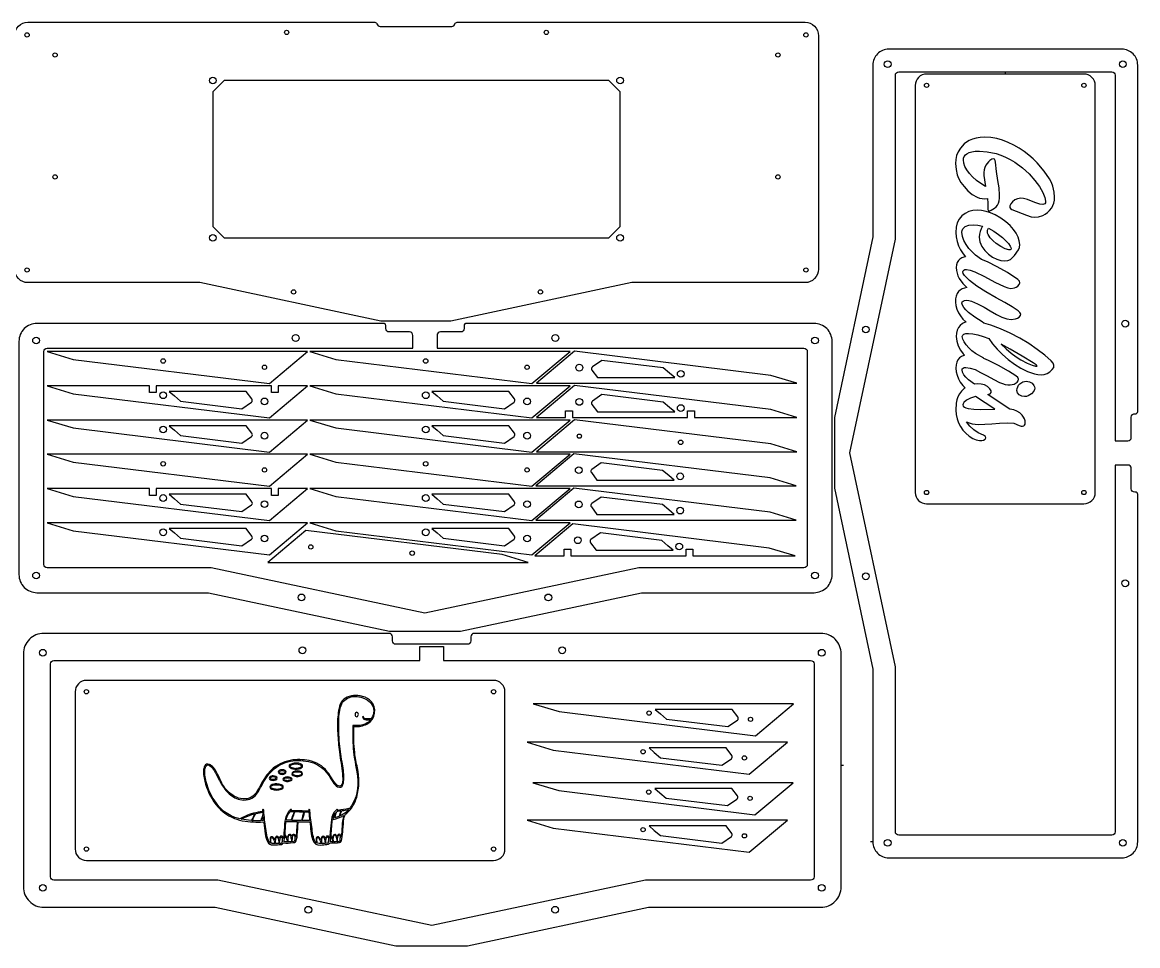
# Model space of a CAD drawing. Extents: x -1 to 854, y 166 to 576.
# Drawn here: x 359.7 to 853.9, y 166.5 to 575.6 of the extents above; entities that cross this region are included whole.
import ezdxf

# ---------------------------------------------------------------- set-up
doc = ezdxf.new("R2010")
doc.units = 0
doc.header["$MEASUREMENT"] = 0
doc.layers.get('0').update_dxf_attribs({"linetype": 'CONTINUOUS'})
doc.layers.add('Layer 1', color=7, linetype='CONTINUOUS')
doc.layers.add('LAYER_1', color=7, linetype='CONTINUOUS')

msp = doc.modelspace()

# ---------------------------------------------------------------- linework, layer by layer
at = {"linetype": 'Continuous'}
for p, q in [((795.18, 553.68), (795.18, 552.68)), ((449.15, 549.84), (444.15, 544.84)), ((624.55, 544.84), (619.55, 549.84)), ((619.55, 549.84), (619.55, 549.84)), ((449.15, 480.1), (444.15, 485.1)), ((619.55, 480.1), (624.55, 485.1)), ((624.55, 485.1), (624.55, 485.1)), ((736.51, 212.44), (735.51, 212.44))]:
    msp.add_line(p, q, dxfattribs=at)
at = {"color": 1, "linetype": 'Continuous'}
msp.add_line((722.48, 246.44), (723.48, 246.44), dxfattribs=at)
at = {"linetype": 'Continuous'}
for points in [[(356.24, 569.61, -0.414214), (362.24, 575.61), (366.74, 575.61), (514.82, 575.61), (515.85, 575.61, -0.336584), (516.81, 574.88, 0.336584), (518.26, 573.78), (527.26, 573.78), (540.96, 573.78), (549.96, 573.78, 0.336584), (551.4, 574.88, -0.336584), (552.37, 575.61), (553.39, 575.61), (706.48, 575.61, -0.414214), (712.48, 569.61), (712.48, 470.77), (712.48, 466.27, -0.414214), (706.48, 460.27), (701.98, 460.27), (629.78, 460.27), (549.63, 443.23), (534.11, 443.23), (518.58, 443.23), (438.43, 460.27), (366.74, 460.27), (362.24, 460.27, -0.414214), (356.24, 466.27)], [(853.85, 403.66), (853.85, 552.18), (853.85, 556.68, 0.414214), (846.85, 563.68), (842.35, 563.68), (748.01, 563.68), (743.51, 563.68, 0.414214), (736.51, 556.68), (736.51, 552.18), (736.51, 480.59), (719.48, 400.44), (719.48, 384.81), (719.48, 369.18), (736.51, 289.03), (736.51, 216.94), (736.51, 212.44, 0.414214), (743.51, 205.44), (748.01, 205.44), (846.85, 205.44, 0.414214), (853.85, 212.44), (853.85, 365.96)], [(843.85, 379.46), (843.85, 216.94, -0.414214), (842.35, 215.44), (748.01, 215.44, -0.414214), (746.51, 216.94), (746.51, 290.08), (726.38, 384.81), (746.51, 479.54), (746.51, 552.18, -0.414214), (748.01, 553.68), (842.35, 553.68, -0.414214), (843.85, 552.18), (843.85, 390.16)], [(519.26, 442.23), (370.74, 442.23), (366.24, 442.23, 0.414214), (358.24, 434.23), (358.24, 429.73), (358.24, 335.39), (358.24, 330.89, 0.414214), (366.24, 322.89), (370.74, 322.89), (442.22, 322.89), (522.37, 305.86), (538.11, 305.86), (553.84, 305.86), (633.99, 322.89), (705.98, 322.89), (710.48, 322.89, 0.414214), (718.48, 330.89), (718.48, 335.39), (718.48, 434.23, 0.414214), (710.48, 442.23), (556.96, 442.23)], [(532.76, 431.23), (532.76, 436.9, 0.414214), (531.26, 438.4), (522.26, 438.4, -0.414214), (520.76, 439.9), (520.76, 441.23, 0.414214), (519.76, 442.23), (519.26, 442.23)], [(556.96, 442.23), (556.46, 442.23, 0.414214), (555.46, 441.23), (555.46, 439.9, -0.414214), (553.96, 438.4), (544.96, 438.4, 0.414214), (543.46, 436.9), (543.46, 431.23)], [(543.46, 431.23), (705.98, 431.23, -0.414214), (707.48, 429.73), (707.48, 335.39, -0.414214), (705.98, 333.89), (632.84, 333.89), (538.11, 313.76), (443.38, 333.89), (370.74, 333.89, -0.414214), (369.24, 335.39), (369.24, 429.73, -0.414214), (370.74, 431.23), (532.76, 431.23)], [(843.85, 390.16), (849.53, 390.16, 0.414214), (851.03, 391.66), (851.03, 400.66, -0.453311), (852.72, 402.15, 0.453311), (853.85, 403.14), (853.85, 403.66)], [(853.85, 365.96), (853.85, 366.46, 0.414214), (852.85, 367.46), (852.53, 367.46, -0.414214), (851.03, 368.96), (851.03, 377.96, 0.414214), (849.53, 379.46), (843.85, 379.46)]]:
    msp.add_lwpolyline(points, format="xyb", dxfattribs=at)
for points in [[(619.55, 549.84), (449.15, 549.84)], [(444.15, 544.84), (444.15, 485.1)], [(624.55, 485.1), (624.55, 544.84)], [(449.15, 480.1), (619.55, 480.1)]]:
    msp.add_lwpolyline(points, dxfattribs=at)
for points in [[(755.32, 547.68), (755.32, 367.28, 0.414214), (760.32, 362.28), (830.05, 362.28, 0.414214), (835.05, 367.28), (835.05, 547.68, 0.414214), (830.05, 552.68), (760.32, 552.68, 0.414214)], [(612.31, 422.92, 0.422708), (612.08, 421.5), (614.57, 418.16), (648.77, 418.16), (646.43, 420.15), (643.67, 422.5), (616.47, 425.83)], [(461.23, 407.3, 0.422708), (461.45, 408.71), (458.97, 412.05), (424.77, 412.05), (427.11, 410.06), (429.86, 407.72), (457.06, 404.38)], [(577.57, 407.3, 0.422708), (577.79, 408.71), (575.31, 412.05), (541.11, 412.05), (543.45, 410.06), (546.2, 407.72), (573.4, 404.38)], [(612.31, 407.74, 0.422708), (612.08, 406.32), (614.57, 402.98), (648.77, 402.98), (646.43, 404.97), (643.67, 407.32), (616.47, 410.66)], [(461.23, 392.12, 0.422708), (461.45, 393.54), (458.97, 396.87), (424.77, 396.87), (427.11, 394.88), (429.86, 392.54), (457.06, 389.2)], [(577.57, 392.12, 0.422708), (577.79, 393.54), (575.31, 396.87), (541.11, 396.87), (543.45, 394.88), (546.2, 392.54), (573.4, 389.2)], [(612.05, 377.51, 0.422708), (611.82, 376.1), (614.31, 372.76), (648.51, 372.76), (646.17, 374.75), (643.41, 377.09), (616.22, 380.43)], [(461.23, 361.76, 0.422708), (461.45, 363.18), (458.97, 366.52), (424.77, 366.52), (427.11, 364.53), (429.86, 362.18), (457.06, 358.84)], [(577.57, 361.76, 0.422708), (577.79, 363.18), (575.31, 366.52), (541.11, 366.52), (543.45, 364.53), (546.2, 362.18), (573.4, 358.84)], [(612.05, 362.34, 0.422708), (611.82, 360.92), (614.31, 357.58), (648.51, 357.58), (646.17, 359.57), (643.41, 361.91), (616.22, 365.25)], [(461.23, 346.58, 0.422708), (461.45, 348), (458.97, 351.34), (424.77, 351.34), (427.11, 349.35), (429.86, 347.01), (457.06, 343.67)], [(577.57, 346.58, 0.422708), (577.79, 348), (575.31, 351.34), (541.11, 351.34), (543.45, 349.35), (546.2, 347.01), (573.4, 343.67)], [(611.64, 346.43, 0.422708), (611.42, 345.02), (613.9, 341.68), (648.1, 341.68), (645.76, 343.67), (643.01, 346.01), (615.81, 349.35)], [(558.46, 303.36), (558.46, 301.53, -0.414214), (556.96, 300.03), (525.26, 300.03, -0.414214), (523.76, 301.53), (523.76, 303.36, 0.414214), (522.26, 304.86), (373.74, 304.86), (369.24, 304.86, 0.414214), (360.24, 295.86), (360.24, 291.36), (360.24, 197.02), (360.24, 192.52, 0.414214), (369.24, 183.52), (373.74, 183.52), (445.12, 183.52), (525.27, 166.48), (541.11, 166.48), (556.95, 166.48), (637.1, 183.52), (708.98, 183.52), (713.48, 183.52, 0.414214), (722.48, 192.52), (722.48, 197.02), (722.48, 295.86, 0.414214), (713.48, 304.86), (559.96, 304.86, 0.414214)], [(535.83, 292.86), (535.83, 299.03), (546.38, 299.03), (546.38, 292.86), (546.46, 292.86), (708.98, 292.86, -0.414214), (710.48, 291.36), (710.48, 197.02, -0.414214), (708.98, 195.52), (635.84, 195.52), (541.11, 175.38), (446.38, 195.52), (373.74, 195.52, -0.414214), (372.24, 197.02), (372.24, 291.36, -0.414214), (373.74, 292.86), (535.76, 292.86)], [(388.14, 204.28), (568.54, 204.28, 0.414214), (573.54, 209.28), (573.54, 279.01, 0.414214), (568.54, 284.01), (388.14, 284.01, 0.414214), (383.14, 279.01), (383.14, 209.28, 0.414214)], [(676.52, 266.44, 0.422708), (676.75, 267.86), (674.27, 271.2), (640.07, 271.2), (642.41, 269.21), (645.16, 266.87), (672.36, 263.53)], [(673.84, 249.34, 0.422708), (674.07, 250.76), (671.58, 254.1), (637.38, 254.1), (639.72, 252.11), (642.48, 249.77), (669.67, 246.43)], [(676.34, 231.44, 0.422708), (676.57, 232.86), (674.08, 236.2), (639.88, 236.2), (642.22, 234.21), (644.98, 231.87), (672.17, 228.53)], [(673.84, 214.82, 0.422708), (674.07, 216.24), (671.58, 219.58), (637.38, 219.58), (639.72, 217.59), (642.48, 215.25), (669.67, 211.91)]]:
    msp.add_lwpolyline(points, format="xyb", close=True, dxfattribs=at)
for points in [[(469.18, 415.55), (486.08, 429.73), (370.74, 429.73), (382.25, 426.23)], [(585.52, 415.55), (602.42, 429.73), (487.08, 429.73), (498.59, 426.23)], [(604.35, 429.84), (587.46, 415.66), (702.8, 415.66), (691.29, 419.17)], [(419.05, 411.55), (416.05, 411.55), (416.05, 414.55), (370.74, 414.55), (382.25, 411.05), (469.18, 400.37), (486.08, 414.55), (473.1, 414.55), (473.1, 411.55), (470.1, 411.55), (470.1, 414.55), (419.05, 414.55)], [(585.52, 400.37), (602.42, 414.55), (487.08, 414.55), (498.59, 411.05)], [(654.48, 403.48), (657.48, 403.48), (657.48, 400.48), (702.8, 400.48), (691.29, 403.99), (604.35, 414.66), (587.46, 400.48), (600.43, 400.48), (600.43, 403.48), (603.43, 403.48), (603.43, 400.48), (654.48, 400.48)], [(469.18, 385.2), (486.08, 399.37), (370.74, 399.37), (382.25, 395.87)], [(585.52, 385.2), (602.42, 399.37), (487.08, 399.37), (498.59, 395.87)], [(604.35, 399.48), (587.46, 385.3), (702.8, 385.3), (691.29, 388.81)], [(469.18, 370.02), (486.08, 384.2), (370.74, 384.2), (382.25, 380.69)], [(585.52, 370.02), (602.42, 384.2), (487.08, 384.2), (498.59, 380.69)], [(604.09, 384.44), (587.2, 370.26), (702.54, 370.26), (691.03, 373.76)], [(419.05, 366.02), (416.05, 366.02), (416.05, 369.02), (370.74, 369.02), (382.25, 365.51), (469.18, 354.84), (486.08, 369.02), (473.1, 369.02), (473.1, 366.02), (470.1, 366.02), (470.1, 369.02), (419.05, 369.02)], [(585.52, 354.84), (602.42, 369.02), (487.08, 369.02), (498.59, 365.51)], [(604.09, 369.26), (587.2, 355.08), (702.54, 355.08), (691.03, 358.58)], [(469.18, 339.66), (486.08, 353.84), (370.74, 353.84), (382.25, 350.33)], [(585.52, 339.66), (602.42, 353.84), (487.08, 353.84), (498.59, 350.33)], [(653.82, 342.18), (656.82, 342.18), (656.82, 339.18), (702.13, 339.18), (690.62, 342.68), (603.69, 353.36), (586.79, 339.18), (599.77, 339.18), (599.77, 342.18), (602.77, 342.18), (602.77, 339.18), (653.82, 339.18)], [(485.4, 350.42), (468.51, 336.25), (583.85, 336.25), (572.34, 339.75)], [(684.48, 259.52), (701.38, 273.7), (586.04, 273.7), (597.54, 270.2)], [(681.8, 242.42), (698.69, 256.6), (583.35, 256.6), (594.86, 253.1)], [(684.3, 224.52), (701.19, 238.7), (585.85, 238.7), (597.36, 235.2)], [(681.8, 207.9), (698.69, 222.08), (583.35, 222.08), (594.86, 218.57)]]:
    msp.add_lwpolyline(points, close=True, dxfattribs=at)
for centre, radius in [((361.84, 570.01), 0.95), ((476.84, 571.11), 0.95), ((591.88, 571.11), 0.95), ((706.88, 570.01), 0.95), ((374.24, 561.13), 0.95), ((694.48, 561.13), 0.95), ((743.11, 557.08), 1.5), ((847.26, 557.08), 1.5), ((444.15, 549.84), 1.5), ((624.55, 549.84), 1.5), ((760.32, 547.68), 0.95), ((830.05, 547.68), 0.95), ((374.24, 507.08), 0.95), ((694.48, 507.08), 0.95), ((444.15, 480.1), 1.5), ((624.55, 480.1), 1.5), ((361.84, 465.87), 0.95), ((706.88, 465.87), 0.95), ((479.94, 456.15), 0.95), ((589.27, 456.15), 0.95), ((733.4, 439.48), 1.5), ((848.35, 442.08), 1.5), ((365.84, 434.63), 1.5), ((480.84, 435.73), 1.5), ((595.88, 435.73), 1.5), ((710.88, 434.63), 1.5), ((422.12, 425.55), 1), ((538.46, 425.55), 1), ((467.03, 422.8), 0.95), ((583.37, 422.8), 0.95), ((606.5, 422.59), 1.5), ((651.42, 419.85), 1.5), ((422.12, 410.37), 1.5), ((538.46, 410.37), 1.5), ((467.03, 407.62), 1.5), ((583.37, 407.62), 1.5), ((606.5, 407.42), 1.5), ((651.42, 404.67), 1.5), ((422.12, 395.19), 1.5), ((538.46, 395.19), 1.5), ((467.03, 392.44), 1.5), ((583.37, 392.44), 1.5), ((606.5, 392.24), 0.95), ((651.42, 389.49), 1), ((422.12, 380.01), 1), ((538.46, 380.01), 1), ((467.03, 377.26), 0.95), ((583.37, 377.26), 0.95), ((606.24, 377.19), 1.5), ((651.16, 374.44), 1.5), ((422.12, 364.83), 1.5), ((538.46, 364.83), 1.5), ((760.32, 367.28), 0.95), ((830.05, 367.28), 0.95), ((467.03, 362.09), 1.5), ((583.37, 362.09), 1.5), ((606.24, 362.01), 1.5), ((651.16, 359.26), 1.5), ((422.12, 349.65), 1.5), ((538.46, 349.65), 1.5), ((467.03, 346.91), 1.5), ((583.37, 346.91), 1.5), ((605.84, 346.11), 1.5), ((487.55, 343.18), 0.95), ((532.47, 340.43), 1), ((650.75, 343.36), 1.5), ((365.84, 330.49), 1.5), ((710.88, 330.49), 1.5), ((733.4, 330.15), 1.5), ((848.35, 327.04), 1.5), ((483.44, 320.78), 1.5), ((592.77, 320.78), 1.5), ((368.84, 296.26), 1.5), ((483.84, 297.36), 1.5), ((598.88, 297.36), 1.5), ((713.88, 296.26), 1.5), ((388.14, 279.01), 0.95), ((568.54, 279.01), 0.95), ((637.42, 269.52), 0.95), ((682.33, 266.77), 0.95), ((634.73, 252.42), 0.95), ((679.65, 249.67), 0.95), ((637.23, 234.52), 0.95), ((682.15, 231.77), 0.95), ((634.73, 217.89), 0.95), ((679.65, 215.15), 0.95), ((743.11, 212.04), 1.5), ((847.26, 212.04), 1.5), ((388.14, 209.28), 0.95), ((568.54, 209.28), 0.95), ((368.84, 192.11), 1.5), ((713.88, 192.11), 1.5), ((486.44, 182.4), 1.5), ((595.77, 182.4), 1.5)]:
    msp.add_circle(centre, radius, dxfattribs=at)
for points, knots in [([(508.38, 277.34), (509.08, 277.2), (509.79, 277.09), (510.48, 276.9), (512, 276.49), (513.33, 275.74), (514.4, 274.54), (516.52, 272.15), (516.72, 266.94), (512.4, 264.68), (510.69, 263.79), (508.87, 263.47), (506.96, 263.61), (506.87, 263.62), (506.77, 263.62), (506.62, 263.63), (506.6, 263.29), (506.56, 262.96), (506.55, 262.63), (506.49, 259.1), (506.55, 255.56), (506.98, 252.05), (507.26, 249.78), (507.73, 247.53), (508.18, 245.29), (509.05, 240.91), (509.13, 236.57), (507.86, 232.26), (507.06, 229.52), (505.76, 227.04), (503.48, 225.24), (502.62, 224.56), (502.34, 223.7), (502.22, 222.75), (502.03, 221.13), (501.94, 219.5), (501.79, 217.87), (501.66, 216.52), (501.58, 215.15), (501.33, 213.81), (501.05, 212.32), (500.71, 212.16), (499.43, 212.08), (498.29, 212.01), (497.15, 212), (496.02, 211.95), (495.92, 211.95), (495.8, 211.89), (495.74, 211.82), (495.48, 211.45), (495.09, 211.35), (494.68, 211.31), (493.73, 211.22), (492.78, 211.13), (491.82, 211.07), (490.14, 210.95), (489.22, 211.56), (488.51, 213.23), (487.96, 214.52), (487.75, 215.89), (487.59, 217.27), (487.42, 218.62), (487.26, 219.98), (487.1, 221.36), (486.69, 221.36), (486.31, 221.36), (485.94, 221.36), (484.74, 221.37), (483.54, 221.36), (482.34, 221.39), (482.01, 221.39), (481.92, 221.29), (481.9, 220.96), (481.81, 219.17), (481.7, 217.39), (481.56, 215.61), (481.51, 214.94), (481.38, 214.27), (481.23, 213.61), (481, 212.54), (480.7, 212.25), (479.63, 212.13), (478.25, 211.97), (476.86, 211.72), (475.43, 212.04), (475.03, 211.18), (474.18, 211.32), (473.46, 211.25), (472.51, 211.16), (471.55, 211.15), (470.6, 211.13), (469.64, 211.12), (468.96, 211.6), (468.47, 212.41), (467.79, 213.54), (467.48, 214.79), (467.3, 216.07), (467.06, 217.71), (466.88, 219.36), (466.7, 221), (466.66, 221.33), (466.47, 221.29), (466.26, 221.29), (464.87, 221.29), (463.47, 221.24), (462.08, 221.3), (458.78, 221.44), (455.56, 221.96), (452.53, 223.37), (448.75, 225.15), (445.92, 227.96), (443.78, 231.49), (441.76, 234.81), (440.64, 238.45), (440.07, 242.26), (440.03, 242.48), (440, 242.7), (439.96, 242.92), (439.96, 243.37), (439.96, 243.82), (439.96, 244.27), (440.02, 244.53), (440.06, 244.8), (440.14, 245.05), (440.24, 245.38), (440.34, 245.72), (440.5, 246.03), (440.95, 246.88), (441.69, 247.15), (442.6, 246.83), (443.37, 246.56), (443.94, 246.02), (444.44, 245.39), (445.62, 243.88), (446.41, 242.16), (447.23, 240.44), (448.03, 238.75), (448.85, 237.06), (450.11, 235.65), (451.84, 233.71), (453.86, 232.17), (456.47, 231.65), (459.25, 231.1), (461.64, 231.85), (463.28, 234.25), (464.26, 235.68), (465.06, 237.25), (465.92, 238.77), (467.26, 241.13), (468.78, 243.35), (470.92, 245.09), (473.44, 247.13), (476.32, 248.34), (479.54, 248.76), (482.33, 249.13), (485.1, 248.95), (487.83, 248.23), (491.15, 247.35), (493.68, 245.36), (495.61, 242.57), (496.35, 241.49), (497.02, 240.36), (497.75, 239.28), (498.09, 238.77), (498.47, 238.27), (498.89, 237.83), (499.13, 237.59), (499.47, 237.42), (499.79, 237.29), (500.43, 237.03), (500.99, 237.23), (501.26, 237.86), (501.47, 238.37), (501.68, 238.94), (501.68, 239.48), (501.68, 240.91), (501.67, 242.35), (501.48, 243.77), (501.05, 246.99), (500.44, 250.18), (500.05, 253.41), (499.72, 256.17), (499.58, 258.96), (499.4, 261.74), (499.24, 264.1), (499.34, 266.47), (499.61, 268.82), (499.75, 270.08), (499.95, 271.33), (500.28, 272.55), (500.99, 275.23), (502.86, 276.67), (505.53, 277.16), (505.86, 277.22), (506.19, 277.28), (506.52, 277.34), (507.14, 277.34), (507.76, 277.34), (508.38, 277.34)], [0, 0, 0, 0, 1, 1, 1, 2, 2, 2, 3, 3, 3, 4, 4, 4, 5, 5, 5, 6, 6, 6, 7, 7, 7, 8, 8, 8, 9, 9, 9, 10, 10, 10, 11, 11, 11, 12, 12, 12, 13, 13, 13, 14, 14, 14, 15, 15, 15, 16, 16, 16, 17, 17, 17, 18, 18, 18, 19, 19, 19, 20, 20, 20, 21, 21, 21, 22, 22, 22, 23, 23, 23, 24, 24, 24, 25, 25, 25, 26, 26, 26, 27, 27, 27, 28, 28, 28, 29, 29, 29, 30, 30, 30, 31, 31, 31, 32, 32, 32, 33, 33, 33, 34, 34, 34, 35, 35, 35, 36, 36, 36, 37, 37, 37, 38, 38, 38, 39, 39, 39, 40, 40, 40, 41, 41, 41, 42, 42, 42, 43, 43, 43, 44, 44, 44, 45, 45, 45, 46, 46, 46, 47, 47, 47, 48, 48, 48, 49, 49, 49, 50, 50, 50, 51, 51, 51, 52, 52, 52, 53, 53, 53, 54, 54, 54, 55, 55, 55, 56, 56, 56, 57, 57, 57, 58, 58, 58, 59, 59, 59, 60, 60, 60, 61, 61, 61, 62, 62, 62, 63, 63, 63, 64, 64, 64, 65, 65, 65, 66, 66, 66, 66]), ([(514.03, 266.56), (513.33, 266.56), (512.72, 266.55), (512.1, 266.56), (511.31, 266.57), (510.64, 267.06), (510.51, 267.75), (510.48, 267.87), (510.57, 268.01), (510.61, 268.14), (510.71, 268.05), (510.85, 267.98), (510.9, 267.87), (511.13, 267.26), (511.48, 266.98), (512.13, 266.98), (512.79, 266.98), (513.46, 266.99), (514.12, 267.02), (514.24, 267.02), (514.42, 267.11), (514.48, 267.22), (515.7, 269.22), (515.79, 271.9), (514.24, 273.83), (513.27, 275.03), (512.01, 275.85), (510.56, 276.36), (508.29, 277.17), (506.03, 277.18), (503.84, 276.1), (501.94, 275.16), (501, 273.48), (500.52, 271.51), (499.97, 269.23), (499.88, 266.9), (499.89, 264.58), (499.9, 262.11), (500.03, 259.63), (500.17, 257.16), (500.35, 254.07), (500.86, 251.01), (501.4, 247.96), (501.83, 245.5), (502.28, 243.02), (502.2, 240.5), (502.17, 239.63), (502.04, 238.73), (501.79, 237.9), (501.41, 236.66), (500.53, 236.36), (499.37, 236.93), (498.43, 237.39), (497.83, 238.18), (497.28, 239.03), (496.53, 240.21), (495.85, 241.43), (495.03, 242.55), (493.4, 244.79), (491.36, 246.55), (488.69, 247.46), (485.75, 248.46), (482.73, 248.74), (479.65, 248.35), (476.56, 247.96), (473.79, 246.83), (471.38, 244.84), (469.2, 243.03), (467.58, 240.78), (466.26, 238.29), (465.42, 236.72), (464.66, 235.09), (463.53, 233.69), (461.83, 231.55), (459.59, 230.73), (456.92, 231.07), (454.75, 231.34), (452.93, 232.39), (451.32, 233.81), (449.48, 235.44), (448.24, 237.49), (447.1, 239.62), (446.3, 241.12), (445.51, 242.64), (444.67, 244.11), (444.16, 244.99), (443.54, 245.8), (442.66, 246.36), (442, 246.77), (441.44, 246.63), (441.06, 245.95), (440.92, 245.7), (440.81, 245.42), (440.73, 245.14), (440.44, 244.11), (440.52, 243.07), (440.66, 242.03), (441.18, 238.07), (442.51, 234.4), (444.67, 231.04), (447.31, 226.93), (450.87, 224.05), (455.63, 222.77), (455.87, 222.71), (456.2, 222.75), (456.42, 222.87), (458.89, 224.12), (461.43, 225.15), (464.17, 225.62), (464.84, 225.73), (465.5, 225.81), (466.17, 225.9), (466.17, 226.16), (466.15, 226.4), (466.17, 226.64), (466.18, 226.73), (466.26, 226.89), (466.31, 226.89), (466.41, 226.89), (466.55, 226.83), (466.61, 226.75), (466.67, 226.68), (466.67, 226.54), (466.68, 226.43), (466.73, 225.72), (466.76, 225), (466.85, 224.29), (467.18, 221.65), (467.49, 219.02), (467.89, 216.4), (468.06, 215.27), (468.42, 214.17), (468.74, 213.07), (468.87, 212.62), (469.14, 212.21), (469.64, 211.95), (469.59, 212.18), (469.54, 212.34), (469.53, 212.5), (469.51, 213.03), (469.43, 213.57), (469.51, 214.09), (469.63, 214.8), (470.34, 214.98), (470.84, 214.46), (471.03, 214.26), (471.17, 214.01), (471.32, 213.77), (471.4, 213.65), (471.45, 213.52), (471.52, 213.38), (471.64, 213.77), (471.69, 214.15), (471.86, 214.46), (471.99, 214.69), (472.28, 214.96), (472.51, 214.96), (472.76, 214.96), (473.04, 214.72), (473.26, 214.53), (473.39, 214.43), (473.42, 214.22), (473.52, 214.02), (473.74, 214.47), (473.83, 215.04), (474.47, 215.04), (475.13, 215.04), (475.18, 214.46), (475.37, 214.01), (475.49, 214.81), (475.59, 215.59), (475.65, 216.38), (475.81, 218.15), (475.89, 219.94), (476.1, 221.71), (476.27, 223.16), (476.71, 224.54), (477.59, 225.73), (477.87, 226.12), (478.21, 226.46), (478.55, 226.8), (478.62, 226.87), (478.81, 226.81), (478.95, 226.81), (478.95, 226.69), (478.95, 226.57), (478.93, 226.45), (478.93, 226.4), (478.89, 226.36), (478.84, 226.28), (481.47, 226.22), (484.05, 226.16), (486.66, 226.1), (486.64, 226.31), (486.61, 226.46), (486.63, 226.61), (486.64, 226.72), (486.73, 226.81), (486.78, 226.91), (486.88, 226.84), (487.01, 226.79), (487.08, 226.7), (487.14, 226.63), (487.13, 226.51), (487.14, 226.41), (487.2, 225.66), (487.22, 224.9), (487.32, 224.14), (487.64, 221.54), (487.96, 218.93), (488.36, 216.34), (488.52, 215.24), (488.88, 214.16), (489.19, 213.09), (489.32, 212.63), (489.59, 212.23), (490.08, 211.94), (490.05, 212.15), (490, 212.3), (490, 212.44), (489.98, 213), (489.89, 213.57), (489.97, 214.11), (490.08, 214.8), (490.79, 214.98), (491.29, 214.48), (491.46, 214.3), (491.59, 214.08), (491.72, 213.86), (491.82, 213.72), (491.89, 213.56), (491.99, 213.36), (492.09, 213.74), (492.14, 214.07), (492.26, 214.38), (492.38, 214.71), (492.59, 214.98), (492.98, 214.99), (493.37, 215), (493.61, 214.77), (493.77, 214.45), (493.84, 214.32), (493.9, 214.18), (493.98, 214.01), (494.19, 214.48), (494.28, 215.04), (494.93, 215.04), (495.56, 215.03), (495.64, 214.49), (495.84, 214.04), (495.97, 215), (496.04, 215.94), (496.13, 216.87), (496.29, 218.66), (496.4, 220.46), (496.66, 222.24), (496.9, 223.89), (497.55, 225.4), (498.78, 226.59), (499.24, 227.04), (499.34, 227.03), (499.61, 226.42), (501.22, 226.68), (502.84, 226.93), (504.46, 227.2), (504.63, 227.23), (504.83, 227.36), (504.93, 227.5), (505.28, 227.99), (505.63, 228.49), (505.92, 229.01), (508.42, 233.57), (508.95, 238.43), (507.99, 243.46), (507.23, 247.38), (506.38, 251.29), (506.25, 255.3), (506.16, 258.08), (506.15, 260.87), (506.12, 263.66), (506.11, 264.12), (506.19, 264.14), (506.66, 264.1), (508.47, 263.93), (510.26, 264.05), (511.94, 264.84), (512.75, 265.22), (513.44, 265.76), (514.03, 266.56)], [0, 0, 0, 0, 1, 1, 1, 2, 2, 2, 3, 3, 3, 4, 4, 4, 5, 5, 5, 6, 6, 6, 7, 7, 7, 8, 8, 8, 9, 9, 9, 10, 10, 10, 11, 11, 11, 12, 12, 12, 13, 13, 13, 14, 14, 14, 15, 15, 15, 16, 16, 16, 17, 17, 17, 18, 18, 18, 19, 19, 19, 20, 20, 20, 21, 21, 21, 22, 22, 22, 23, 23, 23, 24, 24, 24, 25, 25, 25, 26, 26, 26, 27, 27, 27, 28, 28, 28, 29, 29, 29, 30, 30, 30, 31, 31, 31, 32, 32, 32, 33, 33, 33, 34, 34, 34, 35, 35, 35, 36, 36, 36, 37, 37, 37, 38, 38, 38, 39, 39, 39, 40, 40, 40, 41, 41, 41, 42, 42, 42, 43, 43, 43, 44, 44, 44, 45, 45, 45, 46, 46, 46, 47, 47, 47, 48, 48, 48, 49, 49, 49, 50, 50, 50, 51, 51, 51, 52, 52, 52, 53, 53, 53, 54, 54, 54, 55, 55, 55, 56, 56, 56, 57, 57, 57, 58, 58, 58, 59, 59, 59, 60, 60, 60, 61, 61, 61, 62, 62, 62, 63, 63, 63, 64, 64, 64, 65, 65, 65, 66, 66, 66, 67, 67, 67, 68, 68, 68, 69, 69, 69, 70, 70, 70, 71, 71, 71, 72, 72, 72, 73, 73, 73, 74, 74, 74, 75, 75, 75, 76, 76, 76, 77, 77, 77, 78, 78, 78, 79, 79, 79, 80, 80, 80, 81, 81, 81, 82, 82, 82, 83, 83, 83, 84, 84, 84, 85, 85, 85, 86, 86, 86, 87, 87, 87, 88, 88, 88, 89, 89, 89, 90, 90, 90, 91, 91, 91, 92, 92, 92, 93, 93, 93, 94, 94, 94, 95, 95, 95, 96, 96, 96, 96]), ([(508.63, 268.94), (508.64, 268.42), (508.3, 267.96), (507.9, 267.95), (507.5, 267.94), (507.14, 268.38), (507.13, 268.9), (507.12, 269.41), (507.47, 269.88), (507.87, 269.89), (508.26, 269.91), (508.62, 269.46), (508.63, 268.94)], [0, 0, 0, 0, 1, 1, 1, 2, 2, 2, 3, 3, 3, 4, 4, 4, 4]), ([(480.97, 244.6), (480.29, 244.73), (479.67, 244.82), (479.06, 244.97), (478.81, 245.03), (478.57, 245.18), (478.35, 245.33), (477.78, 245.74), (477.76, 246.4), (478.37, 246.74), (478.9, 247.04), (479.51, 247.23), (480.1, 247.34), (481.05, 247.51), (482.01, 247.42), (482.92, 247.06), (483.4, 246.88), (483.91, 246.64), (483.9, 246.04), (483.9, 245.44), (483.4, 245.17), (482.91, 245.02), (482.27, 244.84), (481.6, 244.73), (480.97, 244.6)], [0, 0, 0, 0, 1, 1, 1, 2, 2, 2, 3, 3, 3, 4, 4, 4, 5, 5, 5, 6, 6, 6, 7, 7, 7, 8, 8, 8, 8]), ([(480.87, 244.91), (480.88, 244.95), (480.89, 244.99), (480.9, 245.03), (481.64, 245.02), (482.37, 245.1), (483.03, 245.46), (483.25, 245.59), (483.51, 245.84), (483.53, 246.06), (483.54, 246.23), (483.26, 246.52), (483.04, 246.61), (481.64, 247.24), (480.21, 247.24), (478.8, 246.61), (478.58, 246.51), (478.3, 246.23), (478.32, 246.05), (478.34, 245.84), (478.6, 245.55), (478.82, 245.47), (479.49, 245.24), (480.19, 245.09), (480.87, 244.91)], [0, 0, 0, 0, 1, 1, 1, 2, 2, 2, 3, 3, 3, 4, 4, 4, 5, 5, 5, 6, 6, 6, 7, 7, 7, 8, 8, 8, 8]), ([(474.86, 242.33), (474.41, 242.47), (473.95, 242.55), (473.57, 242.76), (472.95, 243.08), (472.97, 243.72), (473.55, 244.1), (474.23, 244.54), (475.54, 244.53), (476.21, 244.07), (476.74, 243.71), (476.75, 243.08), (476.18, 242.77), (475.78, 242.56), (475.32, 242.48), (474.86, 242.33)], [0, 0, 0, 0, 1, 1, 1, 2, 2, 2, 3, 3, 3, 4, 4, 4, 5, 5, 5, 5]), ([(474.87, 244.16), (474.47, 244.03), (474.07, 243.95), (473.71, 243.77), (473.36, 243.59), (473.38, 243.31), (473.7, 243.07), (474.24, 242.66), (475.49, 242.67), (476.02, 243.08), (476.33, 243.32), (476.35, 243.6), (476, 243.77), (475.65, 243.95), (475.27, 244.03), (474.87, 244.16)], [0, 0, 0, 0, 1, 1, 1, 2, 2, 2, 3, 3, 3, 4, 4, 4, 5, 5, 5, 5]), ([(481.54, 241.33), (480.91, 241.52), (480.29, 241.62), (479.75, 241.89), (478.99, 242.27), (478.98, 243.07), (479.73, 243.47), (480.93, 244.1), (482.17, 244.1), (483.37, 243.46), (484.09, 243.06), (484.09, 242.27), (483.35, 241.9), (482.8, 241.63), (482.16, 241.52), (481.54, 241.33)], [0, 0, 0, 0, 1, 1, 1, 2, 2, 2, 3, 3, 3, 4, 4, 4, 5, 5, 5, 5]), ([(481.55, 241.68), (482.12, 241.86), (482.7, 241.98), (483.21, 242.23), (483.67, 242.45), (483.64, 242.85), (483.22, 243.15), (482.43, 243.69), (480.69, 243.7), (479.88, 243.15), (479.42, 242.85), (479.4, 242.45), (479.89, 242.22), (480.39, 241.97), (480.96, 241.86), (481.55, 241.68)], [0, 0, 0, 0, 1, 1, 1, 2, 2, 2, 3, 3, 3, 4, 4, 4, 5, 5, 5, 5]), ([(470.83, 241.81), (471.27, 241.67), (471.7, 241.6), (472.06, 241.42), (472.74, 241.07), (472.74, 240.37), (472.07, 240.02), (471.24, 239.59), (470.38, 239.59), (469.56, 240.03), (468.92, 240.36), (468.9, 241.04), (469.53, 241.38), (469.92, 241.59), (470.39, 241.67), (470.83, 241.81)], [0, 0, 0, 0, 1, 1, 1, 2, 2, 2, 3, 3, 3, 4, 4, 4, 5, 5, 5, 5]), ([(472.44, 238.23), (473.14, 238.07), (473.84, 237.95), (474.52, 237.73), (474.95, 237.6), (475.36, 237.31), (475.37, 236.79), (475.37, 236.25), (474.96, 235.98), (474.51, 235.81), (473.1, 235.26), (471.68, 235.26), (470.27, 235.8), (470.13, 235.86), (469.99, 235.93), (469.86, 236.02), (469.24, 236.45), (469.24, 237.11), (469.87, 237.53), (470.64, 238.04), (471.53, 238.12), (472.44, 238.23)], [0, 0, 0, 0, 1, 1, 1, 2, 2, 2, 3, 3, 3, 4, 4, 4, 5, 5, 5, 6, 6, 6, 7, 7, 7, 7]), ([(470.81, 241.45), (470.42, 241.32), (470.02, 241.24), (469.67, 241.06), (469.33, 240.88), (469.36, 240.59), (469.67, 240.36), (470.23, 239.96), (471.41, 239.96), (471.96, 240.35), (472.29, 240.59), (472.31, 240.89), (471.95, 241.08), (471.6, 241.25), (471.21, 241.33), (470.81, 241.45)], [0, 0, 0, 0, 1, 1, 1, 2, 2, 2, 3, 3, 3, 4, 4, 4, 5, 5, 5, 5]), ([(472.39, 237.78), (471.62, 237.79), (470.86, 237.7), (470.19, 237.32), (469.58, 236.97), (469.57, 236.52), (470.21, 236.24), (470.75, 236.01), (471.35, 235.85), (471.94, 235.78), (472.84, 235.68), (473.74, 235.78), (474.56, 236.23), (475.19, 236.57), (475.18, 236.99), (474.55, 237.34), (473.88, 237.7), (473.14, 237.79), (472.39, 237.78)], [0, 0, 0, 0, 1, 1, 1, 2, 2, 2, 3, 3, 3, 4, 4, 4, 5, 5, 5, 6, 6, 6, 6]), ([(477.18, 239.16), (476.61, 239.31), (476.07, 239.39), (475.57, 239.6), (475.35, 239.69), (475.1, 240.02), (475.1, 240.25), (475.09, 240.47), (475.34, 240.8), (475.56, 240.9), (476.62, 241.39), (477.72, 241.39), (478.78, 240.89), (479, 240.78), (479.24, 240.46), (479.25, 240.23), (479.26, 240.03), (479, 239.7), (478.78, 239.62), (478.27, 239.41), (477.72, 239.31), (477.18, 239.16)], [0, 0, 0, 0, 1, 1, 1, 2, 2, 2, 3, 3, 3, 4, 4, 4, 5, 5, 5, 6, 6, 6, 7, 7, 7, 7]), ([(477.16, 239.51), (477.67, 239.65), (478.18, 239.74), (478.65, 239.93), (479.04, 240.09), (479.04, 240.38), (478.66, 240.57), (477.68, 241.05), (476.68, 241.03), (475.69, 240.59), (475.29, 240.4), (475.28, 240.1), (475.69, 239.93), (476.14, 239.74), (476.64, 239.65), (477.16, 239.51)], [0, 0, 0, 0, 1, 1, 1, 2, 2, 2, 3, 3, 3, 4, 4, 4, 5, 5, 5, 5]), ([(462.61, 224.93), (460.53, 224.36), (458.57, 223.6), (456.7, 222.59), (456.73, 222.54), (456.73, 222.51), (456.74, 222.51), (458.19, 222.3), (459.63, 222.1), (461.07, 221.9), (461.16, 221.89), (461.3, 222.01), (461.34, 222.1), (461.76, 223.02), (462.17, 223.94), (462.61, 224.93)], [0, 0, 0, 0, 1, 1, 1, 2, 2, 2, 3, 3, 3, 4, 4, 4, 5, 5, 5, 5]), ([(466.34, 225.6), (465.23, 225.41), (464.26, 225.26), (463.3, 225.08), (463.18, 225.06), (463.05, 224.91), (462.99, 224.79), (462.63, 224.06), (462.29, 223.32), (461.95, 222.58), (461.84, 222.36), (461.77, 222.13), (461.64, 221.81), (462.84, 221.81), (463.95, 221.8), (465.06, 221.82), (465.19, 221.82), (465.38, 221.98), (465.43, 222.11), (465.68, 222.82), (465.93, 223.54), (466.13, 224.27), (466.24, 224.65), (466.26, 225.06), (466.34, 225.6)], [0, 0, 0, 0, 1, 1, 1, 2, 2, 2, 3, 3, 3, 4, 4, 4, 5, 5, 5, 6, 6, 6, 7, 7, 7, 8, 8, 8, 8]), ([(465.75, 221.88), (466.04, 221.88), (466.3, 221.88), (466.58, 221.88), (466.52, 222.48), (466.46, 223.05), (466.41, 223.62), (466.38, 223.62), (466.34, 223.63), (466.31, 223.63), (466.13, 223.05), (465.94, 222.48), (465.75, 221.88)], [0, 0, 0, 0, 1, 1, 1, 2, 2, 2, 3, 3, 3, 4, 4, 4, 4]), ([(478.75, 222.07), (479.21, 223.33), (479.68, 224.59), (480.17, 225.93), (479.59, 225.93), (479.06, 225.94), (478.53, 225.92), (478.43, 225.91), (478.32, 225.8), (478.24, 225.71), (477.55, 224.89), (477.11, 223.94), (476.83, 222.92), (476.76, 222.65), (476.7, 222.38), (476.63, 222.07), (477.37, 222.07), (478.04, 222.07), (478.75, 222.07)], [0, 0, 0, 0, 1, 1, 1, 2, 2, 2, 3, 3, 3, 4, 4, 4, 5, 5, 5, 6, 6, 6, 6]), ([(484.46, 225.75), (484.39, 225.78), (484.36, 225.8), (484.32, 225.81), (483.17, 225.84), (482.01, 225.88), (480.86, 225.89), (480.73, 225.89), (480.54, 225.73), (480.48, 225.6), (480.15, 224.79), (479.84, 223.98), (479.54, 223.16), (479.4, 222.8), (479.29, 222.44), (479.13, 221.97), (480.6, 221.97), (481.97, 221.97), (483.38, 221.97), (483.73, 223.2), (484.1, 224.47), (484.46, 225.75)], [0, 0, 0, 0, 1, 1, 1, 2, 2, 2, 3, 3, 3, 4, 4, 4, 5, 5, 5, 6, 6, 6, 7, 7, 7, 7]), ([(487.02, 221.88), (486.92, 223.08), (486.81, 224.25), (486.72, 225.43), (486.71, 225.66), (486.63, 225.78), (486.37, 225.77), (485.98, 225.75), (485.58, 225.76), (485.19, 225.78), (484.96, 225.79), (484.84, 225.74), (484.77, 225.49), (484.46, 224.35), (484.12, 223.22), (483.79, 222.09), (483.78, 222.03), (483.79, 221.96), (483.79, 221.88), (484.87, 221.88), (485.92, 221.88), (487.02, 221.88)], [0, 0, 0, 0, 1, 1, 1, 2, 2, 2, 3, 3, 3, 4, 4, 4, 5, 5, 5, 6, 6, 6, 7, 7, 7, 7]), ([(500.98, 214.72), (501.53, 217.84), (501.22, 221.03), (502.1, 224.19), (500.56, 223.3), (499, 222.76), (497.38, 222.36), (497.25, 222.33), (497.08, 222.1), (497.06, 221.95), (496.93, 220.72), (496.81, 219.5), (496.71, 218.26), (496.65, 217.47), (496.7, 216.65), (496.56, 215.87), (496.44, 215.14), (496.93, 214.74), (497.14, 214.17), (497.27, 214.58), (497.33, 214.96), (497.49, 215.3), (497.78, 215.92), (498.44, 215.96), (498.84, 215.4), (498.96, 215.23), (499.04, 215.03), (499.15, 214.81), (499.35, 215.29), (499.46, 215.85), (500.09, 215.83), (500.79, 215.82), (500.83, 215.22), (500.98, 214.72)], [0, 0, 0, 0, 1, 1, 1, 2, 2, 2, 3, 3, 3, 4, 4, 4, 5, 5, 5, 6, 6, 6, 7, 7, 7, 8, 8, 8, 9, 9, 9, 10, 10, 10, 11, 11, 11, 11]), ([(497.23, 222.97), (497.28, 222.93), (497.33, 222.89), (497.38, 222.85), (497.52, 222.94), (497.76, 223.01), (497.81, 223.14), (498.06, 223.86), (498.27, 224.6), (498.49, 225.33), (498.45, 225.35), (498.4, 225.37), (498.35, 225.39), (497.98, 224.58), (497.61, 223.78), (497.23, 222.97)], [0, 0, 0, 0, 1, 1, 1, 2, 2, 2, 3, 3, 3, 4, 4, 4, 5, 5, 5, 5]), ([(500.82, 226.26), (500.32, 226.2), (499.9, 226.13), (499.48, 226.11), (499.21, 226.1), (499.08, 226.01), (499.01, 225.75), (498.78, 224.98), (498.53, 224.22), (498.3, 223.46), (498.27, 223.36), (498.26, 223.26), (498.23, 223.1), (498.81, 223.31), (499.33, 223.48), (499.84, 223.68), (499.95, 223.72), (500.08, 223.81), (500.11, 223.9), (500.35, 224.66), (500.57, 225.43), (500.82, 226.26)], [0, 0, 0, 0, 1, 1, 1, 2, 2, 2, 3, 3, 3, 4, 4, 4, 5, 5, 5, 6, 6, 6, 7, 7, 7, 7]), ([(504.37, 226.79), (503.29, 226.63), (502.34, 226.49), (501.39, 226.34), (501.32, 226.33), (501.23, 226.28), (501.22, 226.23), (500.99, 225.52), (500.77, 224.81), (500.51, 223.97), (502.04, 224.69), (503.27, 225.56), (504.37, 226.79)], [0, 0, 0, 0, 1, 1, 1, 2, 2, 2, 3, 3, 3, 4, 4, 4, 4]), ([(481.52, 221.44), (479.82, 221.44), (478.17, 221.44), (476.52, 221.44), (476.48, 221.21), (476.43, 220.98), (476.41, 220.74), (476.32, 219.18), (476.24, 217.63), (476.14, 216.07), (476.12, 215.72), (476.13, 215.46), (476.45, 215.2), (476.74, 214.95), (476.89, 214.54), (477.1, 214.22), (477.21, 214.59), (477.28, 214.97), (477.45, 215.32), (477.74, 215.92), (478.42, 215.95), (478.79, 215.39), (478.91, 215.21), (478.98, 215.01), (479.09, 214.8), (479.31, 215.31), (479.42, 215.92), (480.12, 215.82), (480.79, 215.73), (480.81, 215.14), (480.89, 214.61), (481.34, 216.85), (481.26, 219.12), (481.52, 221.44)], [0, 0, 0, 0, 1, 1, 1, 2, 2, 2, 3, 3, 3, 4, 4, 4, 5, 5, 5, 6, 6, 6, 7, 7, 7, 8, 8, 8, 9, 9, 9, 10, 10, 10, 11, 11, 11, 11]), ([(471.62, 211.71), (471.43, 212.58), (471.23, 213.38), (470.73, 214.05), (470.6, 214.22), (470.32, 214.41), (470.16, 214.37), (470.01, 214.33), (469.85, 214.03), (469.82, 213.82), (469.76, 213.5), (469.76, 213.15), (469.83, 212.83), (470.05, 211.73), (469.86, 211.73), (471.05, 211.71), (471.22, 211.71), (471.38, 211.71), (471.62, 211.71)], [0, 0, 0, 0, 1, 1, 1, 2, 2, 2, 3, 3, 3, 4, 4, 4, 5, 5, 5, 6, 6, 6, 6]), ([(471.87, 211.69), (472.45, 211.74), (472.91, 211.78), (473.37, 211.82), (473.37, 212.16), (473.41, 212.47), (473.36, 212.77), (473.28, 213.26), (473.17, 213.76), (473.01, 214.23), (472.96, 214.4), (472.7, 214.62), (472.55, 214.61), (472.39, 214.6), (472.24, 214.35), (472.1, 214.19), (472.05, 214.12), (472.02, 214), (472.02, 213.91), (471.97, 213.2), (471.92, 212.5), (471.87, 211.69)], [0, 0, 0, 0, 1, 1, 1, 2, 2, 2, 3, 3, 3, 4, 4, 4, 5, 5, 5, 6, 6, 6, 7, 7, 7, 7]), ([(473.65, 211.77), (474.16, 211.85), (474.65, 211.72), (474.74, 212.16), (474.88, 212.81), (474.89, 213.5), (474.89, 214.16), (474.89, 214.34), (474.64, 214.51), (474.51, 214.69), (474.34, 214.54), (474.06, 214.43), (474.02, 214.26), (473.86, 213.47), (473.78, 212.66), (473.65, 211.77)], [0, 0, 0, 0, 1, 1, 1, 2, 2, 2, 3, 3, 3, 4, 4, 4, 5, 5, 5, 5]), ([(477.2, 212.46), (476.97, 213.41), (476.77, 214.3), (476.09, 215.09), (475.94, 214.2), (475.81, 213.4), (475.67, 212.57), (476.18, 212.53), (476.66, 212.5), (477.2, 212.46)], [0, 0, 0, 0, 1, 1, 1, 2, 2, 2, 3, 3, 3, 3]), ([(479.06, 212.59), (478.91, 213.4), (478.79, 214.15), (478.64, 214.89), (478.61, 215.03), (478.51, 215.17), (478.41, 215.29), (478.21, 215.51), (477.99, 215.5), (477.81, 215.26), (477.71, 215.11), (477.62, 214.94), (477.6, 214.76), (477.53, 214.01), (477.49, 213.25), (477.43, 212.45), (478.01, 212.5), (478.45, 212.54), (479.06, 212.59)], [0, 0, 0, 0, 1, 1, 1, 2, 2, 2, 3, 3, 3, 4, 4, 4, 5, 5, 5, 6, 6, 6, 6]), ([(480.53, 214.34), (480.51, 214.34), (480.5, 214.34), (480.49, 214.34), (480.49, 214.51), (480.5, 214.68), (480.48, 214.85), (480.46, 215.14), (480.41, 215.45), (480.05, 215.48), (479.72, 215.51), (479.58, 215.22), (479.54, 214.96), (479.44, 214.26), (479.37, 213.54), (479.3, 212.83), (479.3, 212.75), (479.35, 212.63), (479.42, 212.59), (479.71, 212.43), (480.28, 212.71), (480.34, 213.05), (480.41, 213.48), (480.46, 213.91), (480.53, 214.34)], [0, 0, 0, 0, 1, 1, 1, 2, 2, 2, 3, 3, 3, 4, 4, 4, 5, 5, 5, 6, 6, 6, 7, 7, 7, 8, 8, 8, 8]), ([(492.06, 211.75), (492.03, 211.89), (492.03, 212.03), (491.98, 212.16), (491.69, 212.83), (491.44, 213.53), (491.08, 214.17), (490.85, 214.57), (490.45, 214.49), (490.32, 214.08), (490.08, 213.34), (490.3, 212.62), (490.49, 211.9), (490.97, 211.84), (491.44, 211.77), (491.92, 211.72), (491.95, 211.71), (492, 211.73), (492.06, 211.75)], [0, 0, 0, 0, 1, 1, 1, 2, 2, 2, 3, 3, 3, 4, 4, 4, 5, 5, 5, 6, 6, 6, 6]), ([(492.32, 211.69), (492.93, 211.74), (493.38, 211.78), (493.82, 211.82), (493.82, 212.18), (493.86, 212.52), (493.81, 212.83), (493.71, 213.35), (493.6, 213.87), (493.4, 214.36), (493.23, 214.77), (492.86, 214.74), (492.64, 214.35), (492.56, 214.22), (492.49, 214.07), (492.48, 213.92), (492.42, 213.21), (492.37, 212.49), (492.32, 211.69)], [0, 0, 0, 0, 1, 1, 1, 2, 2, 2, 3, 3, 3, 4, 4, 4, 5, 5, 5, 6, 6, 6, 6]), ([(494.21, 211.83), (494.86, 211.79), (495.17, 211.88), (495.21, 212.16), (495.29, 212.81), (495.35, 213.47), (495.35, 214.13), (495.35, 214.31), (495.1, 214.5), (494.96, 214.69), (494.78, 214.53), (494.52, 214.41), (494.45, 214.22), (494.17, 213.45), (494.17, 212.65), (494.21, 211.83)], [0, 0, 0, 0, 1, 1, 1, 2, 2, 2, 3, 3, 3, 4, 4, 4, 5, 5, 5, 5]), ([(496.59, 214.6), (496.55, 214.59), (496.52, 214.58), (496.48, 214.57), (496.36, 213.91), (496.24, 213.25), (496.11, 212.53), (496.49, 212.51), (496.84, 212.49), (497.31, 212.47), (497.05, 213.23), (496.82, 213.92), (496.59, 214.6)], [0, 0, 0, 0, 1, 1, 1, 2, 2, 2, 3, 3, 3, 4, 4, 4, 4]), ([(499.01, 212.59), (499.02, 213.45), (498.99, 214.27), (498.64, 215.02), (498.56, 215.2), (498.32, 215.42), (498.17, 215.41), (498.01, 215.4), (497.8, 215.16), (497.73, 214.98), (497.43, 214.17), (497.48, 213.34), (497.6, 212.47), (498.07, 212.51), (498.51, 212.54), (499.01, 212.59)], [0, 0, 0, 0, 1, 1, 1, 2, 2, 2, 3, 3, 3, 4, 4, 4, 5, 5, 5, 5]), ([(499.26, 212.52), (499.77, 212.63), (500.26, 212.45), (500.35, 212.93), (500.48, 213.58), (500.5, 214.26), (500.52, 214.93), (500.54, 215.19), (500.41, 215.5), (500.12, 215.46), (499.93, 215.44), (499.66, 215.19), (499.62, 215), (499.46, 214.22), (499.39, 213.43), (499.26, 212.52)], [0, 0, 0, 0, 1, 1, 1, 2, 2, 2, 3, 3, 3, 4, 4, 4, 5, 5, 5, 5])]:
    msp.add_open_spline(points, degree=3, knots=knots)
at = {"layer": 'Layer 1', "lineweight": 0}
msp.add_open_spline([(470.81, 241.45), (470.42, 241.32), (470.02, 241.24), (469.67, 241.06), (469.33, 240.88), (469.36, 240.59), (469.67, 240.36), (470.23, 239.96), (471.41, 239.96), (471.96, 240.35), (472.29, 240.59), (472.31, 240.89), (471.95, 241.08), (471.6, 241.25), (471.21, 241.33), (470.81, 241.45)], degree=3, knots=[0, 0, 0, 0, 1, 1, 1, 2, 2, 2, 3, 3, 3, 4, 4, 4, 5, 5, 5, 5], dxfattribs=at)
at = {"layer": 'LAYER_1'}
for points in [[(790.49, 493.24), (791.13, 493.88), (791.68, 494.64), (792.12, 495.54), (792.44, 496.57), (792.63, 497.75), (792.68, 499.08), (792.43, 502.23), (791.93, 505.59), (791.26, 509.52), (790.9, 513.6), (790.78, 514.44), (790.43, 514.92), (789.89, 515.06), (789.19, 514.9), (788.42, 514.44), (787.72, 513.84), (787.1, 513.11), (786.58, 512.25), (786.17, 511.28), (785.89, 510.19), (785.75, 509), (785.76, 507.71), (786.45, 502.92), (784.3, 504.2), (782.38, 505.59), (780.7, 507.08), (779.3, 508.62), (778.17, 510.17), (777.34, 511.72), (776.83, 513.21), (776.66, 514.62), (776.75, 515.42), (777.02, 516.16), (777.5, 516.82), (778.21, 517.4), (779.16, 517.87), (780.39, 518.22), (781.89, 518.45), (783.71, 518.53), (787.24, 518.27), (791.15, 517.42), (793.19, 516.75), (795.27, 515.9), (797.37, 514.85), (799.46, 513.6), (802.8, 511.12), (805.77, 508.4), (808.3, 505.59), (810.35, 502.82), (811.87, 500.26), (812.79, 498.03), (813.08, 496.29), (812.96, 495.65), (812.67, 495.18), (812.33, 494.97), (811.86, 494.88), (810.44, 495.1), (808.23, 495.83), (805.07, 497.03), (803.34, 497.54), (802.13, 497.65), (800.67, 497.44), (799.46, 496.9), (798.45, 496.11), (797.61, 495.18), (797.14, 494.3), (797.16, 493.59), (797.55, 493.06), (798.16, 492.72), (804.59, 490.11), (806.59, 489.44), (808.29, 489.22), (809.9, 489.41), (811.82, 490.08), (812.82, 490.64), (813.83, 491.36), (814.82, 492.28), (815.75, 493.4), (816.3, 494.37), (816.71, 495.5), (816.96, 496.74), (817.05, 498.06), (816.9, 500.38), (816.23, 503.05), (815.61, 504.57), (814.77, 506.2), (812.44, 509.7), (809.35, 513.3), (807.55, 515.07), (805.6, 516.77), (803.51, 518.39), (801.3, 519.88), (798.97, 521.23), (796.53, 522.4), (794.01, 523.35), (791.41, 524.08), (788.75, 524.53), (786.04, 524.69), (784.02, 524.59), (782.23, 524.31), (780.65, 523.86), (779.26, 523.27), (778.05, 522.56), (777.01, 521.74), (775.36, 519.9), (774.32, 518.27), (773.65, 516.58), (773.28, 514.83), (773.17, 513.05), (773.39, 510.39), (773.92, 507.98), (774.51, 506.48), (775.53, 504.69), (776.91, 502.8), (778.6, 500.96), (780.55, 499.35), (782.69, 498.13), (783.82, 497.73), (784.97, 497.49), (786.15, 497.43), (787.34, 497.58), (787.45, 495.48), (787.41, 493.74), (787.45, 492.65), (787.76, 492.15), (788.28, 492.09), (788.98, 492.31), (788.98, 492.31)], [(797.33, 474.8), (796.78, 474.8), (795.2, 475.29), (793.23, 476.29), (791.17, 477.65), (789.78, 478.81), (788.53, 480.15), (787.62, 481.54), (787.36, 482.22), (787.27, 482.86), (787.38, 483.58), (787.75, 484.36), (790.1, 483.06), (792.19, 481.66), (794, 480.22), (795.49, 478.83), (796.63, 477.54), (797.4, 476.42), (797.76, 475.55), (797.68, 474.98), (797.68, 474.98)], [(809.32, 423.31), (809.32, 423.31), (808.91, 423.78), (807.6, 424.73), (802.74, 427.69), (797.39, 430.82), (793.43, 432.96), (795.63, 430.87), (797.86, 429.03), (800.05, 427.44), (802.13, 426.12), (804.86, 424.64), (807.08, 423.69), (808.63, 423.25)], [(804.52, 416.57), (804.52, 416.57), (805.91, 416.32), (807.09, 415.65), (807.91, 414.69), (808.14, 414.14), (808.22, 413.56), (808.11, 412.85), (807.8, 412.16), (806.74, 410.96), (805.3, 410.11), (804.53, 409.88), (803.77, 409.79), (802.46, 409.98), (801.37, 410.52), (800.62, 411.38), (800.35, 412.53), (800.44, 413.33), (800.7, 414.09), (801.11, 414.77), (801.64, 415.37), (802.98, 416.25), (803.73, 416.49)], [(776.45, 406.07), (776.45, 406.07), (776.61, 405.57), (777.06, 405.14), (777.77, 404.79), (778.72, 404.5), (781.22, 404.13), (784.33, 404.01), (790.56, 404.22), (782.07, 409.83), (779.83, 409.11), (778.05, 408.21), (776.88, 407.18), (776.56, 406.63)]]:
    msp.add_lwpolyline(points, close=True, dxfattribs=at)
msp.add_lwpolyline([(785.7, 442.33), (785.01, 442.91), (781.78, 444.92), (778.88, 447.1), (777.7, 448.19), (776.78, 449.24), (776.19, 450.23), (775.97, 451.13), (776.1, 451.71), (776.47, 452.11), (777.07, 452.35), (777.89, 452.43), (778.98, 452.31), (780.21, 451.98), (782.96, 450.85), (785.8, 449.34), (788.43, 447.77), (791.24, 446.16), (793.71, 444.96), (795.87, 444.2), (797.75, 443.94), (799.73, 444.2), (800.56, 444.52), (801.31, 444.97), (801.92, 445.63), (802.02, 446.35), (801.67, 447.1), (800.89, 447.84), (798.24, 449.61), (794.99, 451.39), (791.09, 453.47), (786.52, 456.13), (782.62, 458.74), (779.4, 461.22), (777.2, 463.38), (776.6, 464.28), (776.38, 465.03), (776.5, 465.51), (776.82, 465.85), (777.33, 466.03), (777.99, 466.09), (779.68, 465.82), (781.66, 465.09), (785.99, 462.93), (790.59, 460.5), (794.73, 458.52), (796.4, 457.92), (797.68, 457.7), (799.28, 457.93), (800.07, 458.25), (800.83, 458.73), (801.42, 459.41), (801.65, 460.17), (801.46, 460.95), (800.83, 461.67), (796.25, 464.69), (791.65, 467.32), (787.37, 469.43), (784.64, 470.54), (782.04, 472.48), (780.47, 473.9), (779.04, 475.45), (777.8, 477.12), (776.83, 478.88), (776.2, 480.73), (775.97, 482.65), (776.07, 483.38), (776.35, 484.03), (776.81, 484.59), (777.41, 485.07), (779.04, 485.71), (781.11, 485.94), (783.08, 485.78), (785.15, 485.32), (784.48, 484.13), (784.01, 482.92), (783.73, 481.69), (783.64, 480.46), (783.72, 479.35), (783.96, 478.28), (784.83, 476.26), (786.13, 474.46), (787.75, 472.9), (789.56, 471.62), (791.44, 470.66), (793.27, 470.06), (794.94, 469.85), (794.94, 469.85), (796.31, 470.04), (797.47, 470.53), (798.45, 471.33), (799.35, 472.3), (801.03, 474.78), (801.46, 475.87), (801.58, 477.18), (801.41, 478.73), (800.9, 480.39), (800.05, 482.12), (798.86, 483.87), (797.33, 485.6), (795.46, 487.26), (793.25, 488.83), (790.69, 490.25), (788.66, 491.19), (786.66, 491.85), (784.71, 492.24), (782.82, 492.37), (780.83, 492.21), (779, 491.73), (777.36, 490.93), (775.95, 489.83), (774.79, 488.43), (773.93, 486.74), (773.4, 484.77), (773.24, 482.52), (773.41, 480.51), (773.84, 478.53), (774.53, 476.59), (775.43, 474.74), (776.52, 473.01), (777.62, 471.63), (776.88, 471.54), (775.94, 471.19), (775.11, 470.68), (774.42, 470.02), (773.89, 469.18), (773.56, 468.15), (773.44, 466.94), (773.54, 465.65), (773.81, 464.41), (774.25, 463.21), (774.83, 462.06), (776.33, 459.92), (778.16, 458.04), (777.06, 457.86), (776.07, 457.5), (775.21, 456.97), (774.48, 456.27), (773.89, 455.39), (773.46, 454.34), (773.19, 453.1), (773.1, 451.68), (773.26, 450.08), (773.71, 448.5), (774.41, 446.95), (775.33, 445.49), (776.44, 444.13), (777.69, 442.91), (777.84, 442.79), (777.46, 442.69), (776.23, 442.12), (775.23, 441.34), (774.45, 440.37), (773.89, 439.21), (773.55, 437.88), (773.44, 436.39), (773.69, 434.27), (774.35, 432.26), (775.33, 430.38), (776.51, 428.69), (777.06, 428.06), (776.77, 427.99), (775.78, 427.54), (774.93, 426.9), (774.24, 426.06), (773.73, 425.02), (773.41, 423.78), (773.3, 422.32), (773.44, 420.78), (773.82, 419.22), (774.44, 417.67), (775.28, 416.17), (776.32, 414.76), (777.45, 413.6), (777.04, 413.33), (775.84, 412.23), (774.91, 411.01), (774.2, 409.68), (773.71, 408.27), (773.4, 406.79), (773.24, 403.74), (773.42, 401.83), (773.84, 399.98), (774.47, 398.21), (775.32, 396.53), (776.38, 394.96), (777.65, 393.54), (779.14, 392.29), (780.84, 391.21), (782.37, 390.54), (783.74, 390.28), (784.83, 390.32), (785.56, 390.53), (786.24, 390.97), (786.56, 391.54), (786.38, 392.12), (785.56, 392.65), (783.24, 393.7), (781.25, 395.04), (779.54, 396.66), (778.03, 398.61), (779.23, 398.12), (780.52, 397.77), (783.16, 397.44), (786.07, 397.5), (789.23, 397.77), (792.61, 398.06), (796.17, 398.19), (799.05, 398.06), (801.3, 396.92), (802.16, 396.68), (802.85, 396.64), (803.38, 396.78), (803.75, 397.09), (803.97, 397.57), (804.04, 398.19), (803.95, 399), (803.68, 399.85), (803.24, 400.71), (802.61, 401.55), (801.57, 402.59), (800.37, 403.37), (798.96, 403.91), (797.27, 404.22), (792.51, 407.26), (787.54, 410.65), (788.53, 410.96), (789.01, 411.52), (788.96, 412.3), (788.37, 413.26), (787.27, 414.23), (785.98, 414.92), (784.54, 415.32), (783.03, 415.45), (783.03, 415.45), (781.57, 415.26), (778.92, 417.2), (777.74, 418.33), (776.83, 419.46), (776.25, 420.58), (776.04, 421.64), (776.16, 422.12), (776.49, 422.43), (777.03, 422.61), (777.75, 422.66), (779.63, 422.42), (781.86, 421.71), (784.29, 420.52), (787.19, 418.95), (790.13, 417.35), (792.68, 416.09), (793.94, 415.53), (795.14, 415.17), (796.27, 414.99), (797.32, 414.97), (798.27, 415.1), (799.11, 415.35), (800.42, 416.16), (800.97, 416.82), (801.07, 417.48), (800.73, 418.16), (799.94, 418.9), (796.56, 421.07), (792.25, 423.52), (787.71, 425.81), (785.75, 426.63), (785.63, 426.73), (782.06, 428.91), (780.45, 430.12), (779.02, 431.39), (777.82, 432.68), (776.91, 433.97), (776.32, 435.24), (776.11, 436.46), (776.32, 437.04), (776.9, 437.44), (777.79, 437.68), (778.92, 437.76), (780.84, 437.6), (782.99, 437.14), (785.35, 436.43), (787.89, 435.5), (789.58, 433.18), (791.61, 430.82), (793.93, 428.47), (796.48, 426.23), (799.23, 424.17), (802.12, 422.38), (805.11, 420.92), (808.15, 419.89), (809.67, 419.55), (811.03, 419.48), (811.03, 419.48), (812.38, 419.62), (813.71, 420.04), (814.95, 420.75), (816.03, 421.74), (816.65, 422.7), (816.74, 423.65), (816.34, 424.61), (815.55, 425.57), (812.65, 428.12), (809.31, 430.7), (805.61, 433.23), (801.62, 435.64), (797.43, 437.87), (793.12, 439.83), (788.77, 441.46), (785.68, 442.34)], dxfattribs=at)

doc.saveas('drawing.dxf')
